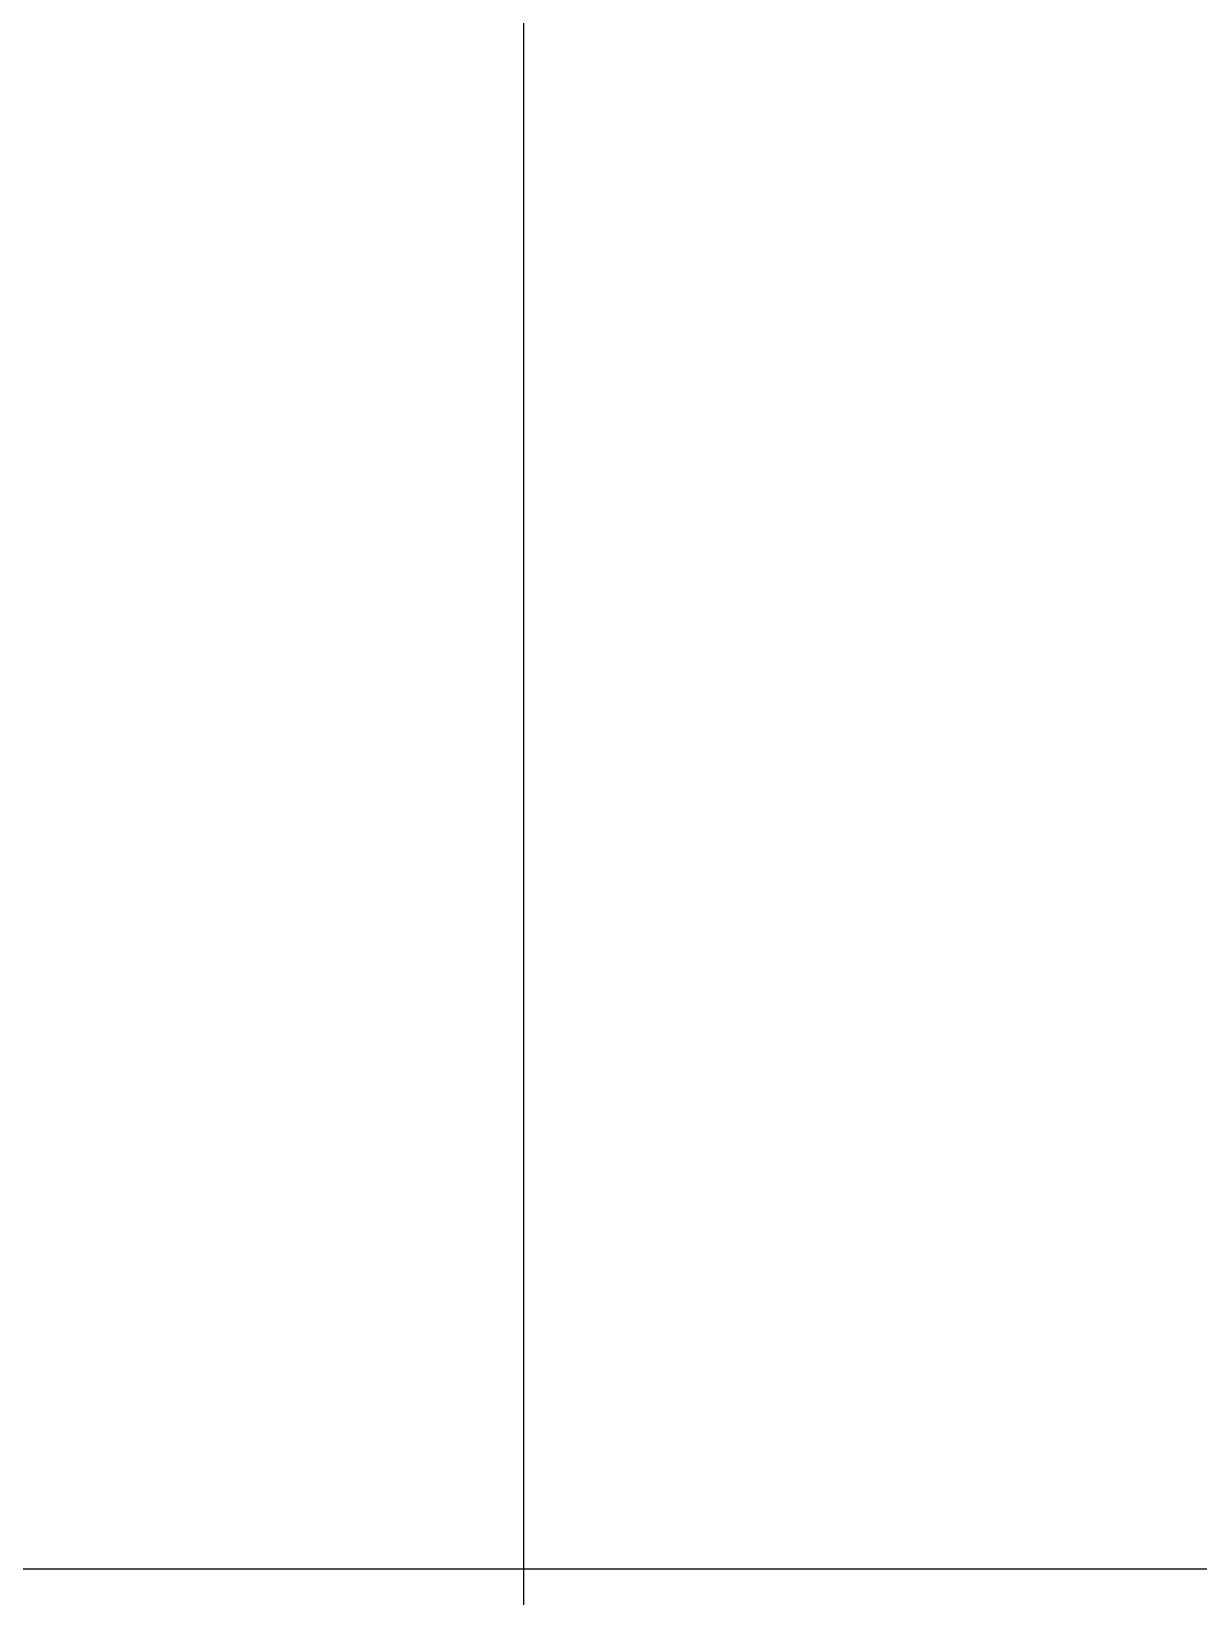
# Model space of a CAD drawing. Header units: millimetres. Extents: x 13515 to 183937, y -33900 to -660.
# Drawn here: x 81564 to 82048, y -17708 to -17059 of the extents above; entities that cross this region are included whole.
import ezdxf

# ---------------------------------------------------------------- set-up
doc = ezdxf.new("R2010")
doc.units = ezdxf.units.MM
doc.header["$LTSCALE"] = 100
doc.header["$MEASUREMENT"] = 0
doc.linetypes.add('CEN', pattern=[62, 60, -1, 0, -1])
for name, color, linetype in [('CEN', 1, 'CEN'), ('CEN(ST)', 1, 'CEN'), ('초평탄', 4, 'CONTINUOUS')]:
    doc.layers.add(name, color=color, linetype=linetype)

msp = doc.modelspace()

# ---------------------------------------------------------------- linework, layer by layer
at = {"layer": 'CEN'}
msp.add_line((77970.00000000215, -17696.73553670445), (97050.00000000215, -17696.73553670445), dxfattribs=at)
at = {"layer": 'CEN(ST)', "ltscale": 0.5}
msp.add_line((81767.94304797084, -31500.00000000003), (81767.94304797093, -15710.00000000013), dxfattribs=at)
at = {"layer": '초평탄', "ltscale": 0.1}
msp.add_lwpolyline([(77970.00000000221, -17696.73553670247), (82517.94304796343, -17696.73553670247)], dxfattribs=at)

doc.saveas('drawing.dxf')
